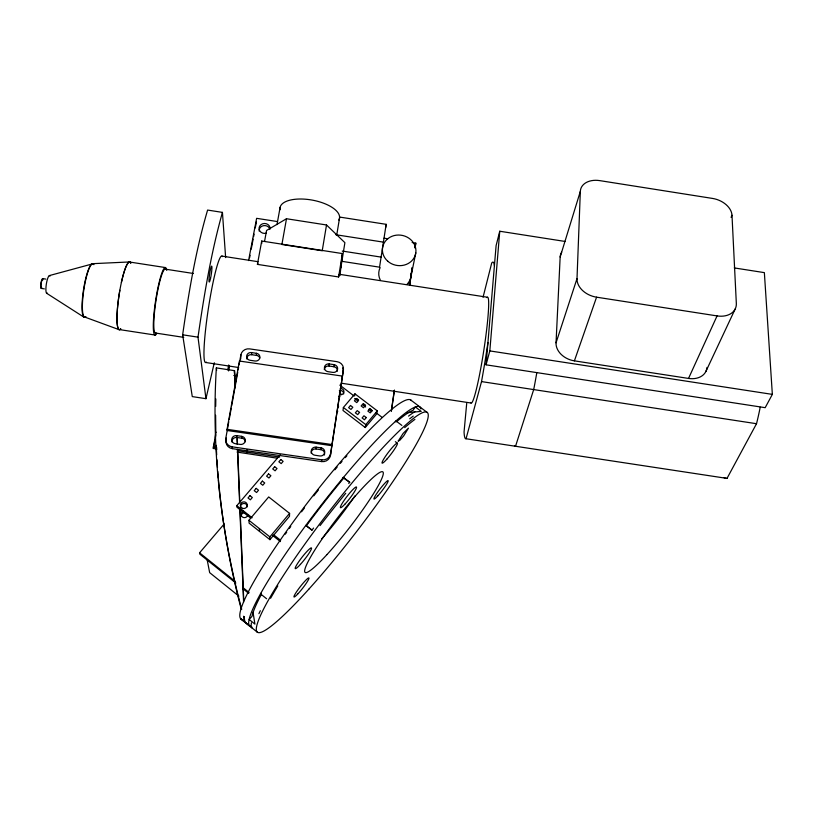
<?xml version="1.0" encoding="UTF-8"?>
<svg xmlns="http://www.w3.org/2000/svg" width="813" height="813" viewBox="0 0 813 813"><rect width="100%" height="100%" fill="white"/><g stroke="black" fill="none" stroke-linecap="round" stroke-linejoin="round"><path stroke-width="1.22" d="M215.628 415.219L215.821 432.923M215.689 406.439L215.821 398.939M289.58 513.369L289.489 516.296L269.946 539.669L249.124 523.176L248.92 520.29L268.697 496.946L289.58 513.369L269.886 536.885L269.946 539.669M556.041 342.812L577.006 278.646L580.34 191.38A19.4 13.638 16.4 0 1 599.72 180.618L712.554 198.433A19.522 13.455 19.9 0 1 731.995 215.272L736.334 303.452A20.579 14.797 21.9 0 1 717.076 315.911L688.53 378.431L574.395 360.86A19.329 14.766 18.4 0 1 556.041 342.812L560.157 257.03L580.34 191.38M235.059 383.706L234.51 370.657L216.349 367.893C213.931 407.486 214.856 447.272 218.941 486.723M311.135 453.115A4.248 4.075 0.6 0 1 316.023 448.959L316.135 447.15L321.115 447.872A4.268 4.085 1.5 0 1 324.702 452.526A4.268 4.085 1.5 0 1 319.855 455.961L314.865 455.229A4.268 4.085 0.7 0 1 311.277 450.585A4.268 4.085 0.7 0 1 316.135 447.15M324.377 455.036A4.248 4.075 1.4 0 0 320.983 449.68L321.115 447.872M228.768 421.825L225.78 438.37L226.014 440.219A7.784 7.378 -9.9 0 0 232.376 448.654L321.674 461.581L321.806 459.823A7.754 7.429 1.8 0 0 330.617 453.573L343.432 369.793A7.581 7.114 4.7 0 0 337.019 361.673L249.662 348.889A7.632 7.104 -3.9 0 0 240.892 354.793L239.693 361.409M324.285 369.63A4.156 3.902 3.9 0 1 329.041 366.023L329.194 363.939L334.072 364.651A4.177 3.913 4.4 0 1 337.598 369.122A4.177 3.913 4.4 0 1 332.863 372.395L327.985 371.673A4.177 3.913 3.9 0 1 324.458 367.202A4.177 3.913 3.9 0 1 329.194 363.939M734.271 267.924L764.362 272.629L772.35 394.386L765.175 407.679L486.062 364.824L489.822 350.911L499.751 231.238L564.964 241.431M486.062 364.824L496.103 245.638L499.751 231.238M337.405 371.185A4.156 3.902 4.4 0 0 333.889 366.734L334.072 364.651M466.713 403.289L464.06 431.927A89.359 7.297 -81.2 0 0 466.042 438.746L727.005 478.4L756.517 423.715A88.861 23.008 -81.2 0 0 760.206 407.201M321.674 461.581A7.724 7.408 1.8 0 0 330.454 455.351L330.617 453.573M342.273 377.374L342.405 376.094L239.408 361.033L227.061 429.325L227.203 430.504L331.826 445.687L331.928 444.538L227.061 429.325M330.454 455.351L343.432 369.793M339.997 275.526L342.385 253.575L261.715 241.034L257.426 264.377L338.604 276.959A53.719 1.037 -81.3 0 1 339.417 274.703M343.381 407.496L343.005 410.484L365.261 427.536L376.714 413.837L377.303 410.87L354.956 393.838L343.381 407.496L365.779 424.64L365.261 427.536M214.297 362.761L205.953 398.685L192.275 396.602L182.651 334.804C188.687 292.832 195.648 250.821 207.6 210.069L222.437 212.386L225.638 257.599M205.953 398.685L197.996 337.151C204.073 295.21 210.974 253.239 222.437 212.386M409.274 283.92L409.589 281.755M409.346 284.144L409.661 282.009M391.581 409.061L394.315 390.291M409.579 285.2L412.12 267.68M415.026 247.66L415.799 243.128L412.14 242.559M391.358 411.48L394.437 390.23M409.681 285.282L412.211 267.873M415.087 248.077L415.799 243.128M354.661 395.88L354.956 393.838M385.636 227.742L386.155 224.327L340.047 217.132M386.155 224.327L379.559 267.172L342.049 261.349M338.604 276.959L342.385 253.575M340.81 267.995L344.895 242.67L326.521 224.977L286.491 218.738L266.562 230.475L264.571 241.309M336.734 235.079L339.57 217.813M326.521 224.977L322.222 250.76L281.898 244.489L286.491 218.738M229.215 419.356L231.238 408.197M231.685 405.717L237.731 372.273M238.179 369.793L238.626 367.313M239.073 364.834L239.52 362.354M226.014 440.219L226.4 438.095M240.699 358.96L240.892 354.793M276.999 224.601L280.119 207.335M247.498 449.64L247.05 452.119L246.898 449.945M235.008 387.953L234.51 370.657M217.071 449.04L213.321 448.471L214.978 439.752M215.455 437.262L215.923 434.762M228.483 368.726L228.961 366.236M249.581 257.823L250.058 255.333M251.237 249.103L253.138 239.134M253.605 236.644L254.083 234.144M255.272 227.914L256.451 221.685M228.544 370.931L229.49 365.972M213.321 448.471L215.943 432.049M227.762 369.925L228.717 364.956M248.585 260.577L256.623 218.331L277.477 221.573M410.951 276.542L415.799 252.863M483.054 297.263L491.702 263.036A89.359 7.297 -81.2 0 1 494.426 265.638M466.042 438.746L481.52 381.592A89.359 7.297 -81.2 0 0 487.932 342.568M574.395 360.86L596.569 297.182A20.416 15.03 17.9 0 1 577.006 278.646M731.08 217.376L731.995 215.272M258.92 613.673L260.323 610.715M705.867 371.48L735.216 308.93M395.342 421.774L395.931 420.9L401.846 425.402M306.247 525.777L311.989 530.137L313.564 528.054M348.736 483.45L349.712 482.272L343.442 477.414L342.466 478.583M365.779 424.64L377.303 410.87M250.79 518.166L236.979 507.241L236.817 505.656L280.495 454.548M235.841 583.053L199.876 554.202L199.581 552.81L224.195 523.979M261.247 593.104L260.526 593.886L266.613 598.764M409.681 418.797L413.238 416.104M49.339 275.587L91.971 264.032M406.866 412.699L421.195 411.388L415.311 406.927L413.024 410.341A134.358 17.256 -52.2 0 0 396.551 421.764M92.845 263.666L129.694 261.949M225.78 438.37A7.815 7.408 -9.8 0 0 232.162 446.835L321.806 459.823M251.512 352.568L256.4 353.289A4.197 3.913 -3.3 0 1 259.845 357.75A4.197 3.913 -3.3 0 1 255.028 361.013L250.14 360.291A4.197 3.902 -3.7 0 1 246.685 355.83A4.197 3.902 -3.7 0 1 251.512 352.568L251.644 354.702A4.177 3.892 -3.8 0 0 246.806 359.031M251.644 354.702L256.512 355.413A4.177 3.892 -3.4 0 1 259.804 358.025M329.041 366.023L333.889 366.734M236.725 435.636L241.715 436.357A4.299 4.075 -9 0 1 245.231 441.002A4.299 4.075 -9 0 1 240.292 444.426L235.282 443.705A4.299 4.075 -9.5 0 1 231.776 439.05A4.299 4.075 -9.5 0 1 236.725 435.636L236.918 437.485A4.278 4.055 -9.6 0 0 231.949 442.028M236.918 437.485L241.888 438.207A4.278 4.065 -9.1 0 1 245.424 441.713M316.023 448.959L320.983 449.68M182.651 334.804L197.996 337.151M481.52 381.592L756.517 423.715M155.557 333.045L183.738 337.365M119.47 329.59L155.171 335.058M205.74 362.496L238.372 367.486M341.277 383.197L471.083 403.024M233.798 375.464L234.916 375.636M213.108 446.957L216.736 447.516M237.355 450.646L279.672 457.079M237.081 452.079L277.091 458.166M221.99 256.105L257.965 261.684M339.377 274.306L487.424 297.253M129.755 262.05L165.456 267.568M165.303 269.144L193.484 273.493M42.693 278.605L45.833 279.093M489.822 350.911L772.35 394.386M41.209 288.402L44.349 288.879M384.031 238.179L387.699 238.748M335.82 234.723L383.411 242.132M342.253 251.054L381.104 257.101M596.569 297.182L717.076 315.911M84.42 316.938L119.033 329.641M46.646 293.269L84.085 317.253M342.69 477.475L349.712 482.272M410.738 399.996L427.069 412.364M339.824 385.128L353.909 395.87M376.043 412.76L382.08 417.364M356.531 398.431L358.553 399.976M363.594 403.827L365.616 405.362M369.651 408.441L371.673 409.986M354.62 398.573L357.629 400.87M362.639 404.701L365.647 406.988M368.655 409.285L371.663 411.581M339.438 392.842L341.43 394.366M395.352 441.672L397.222 443.105M311.989 530.137L305.881 525.34L306.369 525.818A134.358 17.256 -52.2 0 1 343.808 478.034L343.442 477.414M236.817 505.656L252.121 517.759M273.869 534.964L280.637 540.32M272.497 535.34L280.383 541.59M248.92 520.29L269.886 536.885M199.581 552.81L235.242 581.417M243.168 587.769L249.113 592.535M242.752 588.602L248.676 593.348M238.89 596.132L209.663 572.647L207.224 560.096M241.105 619.14L250.201 626.437L240.475 618.51L257.365 632.26M253.026 612.209L254.916 624.11L249.174 619.476L251.979 616.376A134.358 17.256 -52.2 0 1 261.227 594.72M232.162 446.835L232.376 448.654M244.154 616.518L244.581 621.467A816.74 691.568 41.9 0 1 243.941 619.171M216.349 367.893L216.634 370.403M219.215 487.851L219.51 490.767A816.74 691.568 41.9 0 0 241.166 608.876M219.124 486.875L218.484 480.066M241.715 436.357L241.888 438.207M218.311 478.125L217.762 471.347M234.347 371.49L234.764 376.46M217.478 467.475L216.959 459.762M256.4 353.289L256.512 355.413M216.685 454.955L216.228 445.351M259.388 528.572L259.52 531.407M237.264 438.796L237.416 442.516M237.711 449.975L239.794 502.007M240.14 510.645L243.697 599.181M244.5 619.425L244.581 621.467M237.02 438.075L237.264 444.335M237.467 449.365L239.611 502.901M239.845 508.714L243.585 602.199M261.715 241.034L261.745 243.483M354.956 495.91A63.414 8.354 -52.2 0 1 321.653 538.897M251.939 627.961A138.698 16.778 -52.4 0 1 251.441 622.839M251.786 626.772A138.749 17.825 -52.2 0 1 321.44 504.802A138.749 17.825 -52.2 0 1 420.931 408.959M270.597 598.266A138.708 12.134 -54.9 0 1 277.802 585.909M320.058 525.594A138.728 9.868 -51.7 0 1 345.728 493.278M408.533 416.114A138.606 16.382 -50.9 0 1 415.148 411.52M404.671 427.628A138.657 14.746 -49 0 1 414.915 419.396M241.928 619.536A138.576 18.821 -52.2 0 1 310.261 499.192A138.576 18.821 -52.2 0 1 411.419 400.606M285.322 534.131A134.196 18.221 -52.2 0 1 286.664 532.241M289.367 528.43A134.196 18.221 -52.2 0 1 290.749 526.509M301.542 511.814A134.196 18.221 -52.2 0 1 304.55 507.82M313.757 495.859A134.196 18.221 -52.2 0 1 318.442 489.914M334.844 469.812A134.196 18.221 -52.2 0 1 337.161 467.069M340.352 463.329A134.196 18.221 -52.2 0 1 341.999 461.418M345.271 457.648A134.196 18.221 -52.2 0 1 346.897 455.788M85.528 316.857A26.992 4.99 -81.3 0 1 83.404 290.515A26.992 4.99 -81.3 0 1 93.292 264.499M47.428 293.107A9.004 1.911 -81.3 0 1 46.341 284.072A9.004 1.911 -81.3 0 1 50.071 276.054M41.819 287.832A4.949 1.067 -81.3 0 1 40.863 283.473A4.949 1.067 -81.3 0 1 43.089 279.205M41.27 286.979A3.598 0.783 -81.3 0 1 41.321 282.558A3.598 0.783 -81.3 0 1 42.683 280.119M536.773 372.893A89.267 10.284 -81.2 0 1 533.694 389.579L515.533 446.266A89.267 10.284 -81.2 0 1 514.487 445.951M727.005 478.4A88.861 23.008 -81.2 0 1 724.058 477.597M560.157 257.03A18.425 13.465 16.8 0 1 561.661 252.223M706.985 367.456A19.482 14.543 22.7 0 1 688.53 378.431M338.462 406.083A3.262 3.089 5.4 0 1 338.584 406.378M337.812 411.114A3.252 3.079 5.4 0 1 337.161 411.693M337.923 407.404A3.252 3.079 5.4 0 1 338.096 407.669M247.782 515.015A3.394 3.272 -14.4 0 1 244.317 517.637A3.394 3.272 -14.4 0 1 241.115 514.832A3.394 3.272 -14.4 0 1 243.494 511.245M241.288 516.56A3.374 3.252 -14.6 0 1 244.987 512.637M340.078 396.714A3.313 3.13 6.1 0 1 338.564 396.195M339.356 390.616A3.313 3.13 6.1 0 1 343.686 393.929M340.251 388.523A3.323 3.14 6.1 0 1 343.919 392.13A3.323 3.14 6.1 0 1 339.346 394.529M240.638 507.81A3.455 3.323 -13.5 0 1 243.453 503.501A3.455 3.323 -13.5 0 1 247.376 506.773M342.588 367.852A7.561 7.093 4.7 0 1 343.218 371.866M411.073 273.829A16.23 14.817 10.4 0 1 407.161 284.174M380.271 279.997A16.23 14.817 10.4 0 1 380.128 267.629M266.258 233.189A5.518 4.969 1 0 1 259.154 229.327A5.518 4.969 1 0 1 264.286 223.484A5.518 4.969 1 0 1 270.079 228.839M259.154 231.065A5.498 4.959 1 0 1 263.473 225.679A5.498 4.959 1 0 1 269.855 229.032M156.818 333.452A34.146 4.634 -81.3 0 1 155.791 299.519A34.146 4.634 -81.3 0 1 166.736 270.414M120.68 328.889A34.166 5.478 -81.3 0 1 119.033 295.241A34.166 5.478 -81.3 0 1 130.669 262.965M121.391 282.457A34.298 5.488 -81.3 0 1 130.852 263.178M120.731 329.001A34.298 5.488 -81.3 0 1 119.857 290.251M85.863 316.572A26.992 4.98 -81.3 0 1 83.922 289.174A26.992 4.98 -81.3 0 1 93.942 264.662M206.339 362.1A53.851 5.345 -81.3 0 1 208.341 308.716A53.851 5.345 -81.3 0 1 222.447 256.613M486.936 297.609A53.546 4.38 -81.2 0 1 483.694 351.084A53.546 4.38 -81.2 0 1 470.727 402.476M257.426 264.377A53.81 3.984 -81.3 0 1 257.934 263.168M280.089 209.703A30.193 13.038 10.2 0 1 311.887 200.039A30.193 13.038 10.2 0 1 338.838 220.089M156.025 332.873A32.327 4.39 -81.3 0 1 155.974 300.566A32.327 4.39 -81.3 0 1 165.689 269.418M244.235 618.561A824.524 696.863 41.8 0 1 243.595 616.254M241.705 609.323A824.524 696.863 41.8 0 1 218.91 486.733M398.258 441.012L399.671 440.443L403.604 436.012L408.441 428.136L403.146 433.39L398.258 441.012M366.307 417.567L364.458 419.772L362.11 417.973L363.96 415.778L366.307 417.567M372.059 410.697L370.22 412.892L367.872 411.104L369.722 408.909L372.059 410.697M359.559 412.415L357.71 414.61L355.362 412.821L357.212 410.626L359.559 412.415M365.332 405.555L363.482 407.75L361.145 405.961L362.984 403.776L365.332 405.555M350.484 405.474L348.635 407.669L350.972 409.457L352.822 407.262L350.484 405.474M356.267 398.644L354.417 400.829L356.755 402.618L358.604 400.433L356.267 398.644M249.967 495.656L248.006 497.963L250.363 499.822L252.325 497.515L249.967 495.656M256.186 488.369L254.225 490.666L256.583 492.515L258.534 490.229L256.186 488.369M262.375 481.113L260.424 483.4L262.782 485.249L264.723 482.963L262.375 481.113M268.534 473.898L266.603 476.164L268.951 478.003L270.881 475.727L268.534 473.898M274.672 466.703L272.741 468.959L275.089 470.798L277.02 468.532L274.672 466.703M280.79 459.538L278.869 461.794L281.207 463.613L283.127 461.367L280.79 459.538M308.777 589.232A138.891 16.992 -52.3 0 0 427.679 412.923A138.891 16.992 -52.3 0 0 290.393 564.933A138.891 16.992 -52.3 0 0 308.777 589.232M326.978 554.568A63.526 7.744 -52.3 0 0 383.208 472.455A63.526 7.744 -52.3 0 0 321.745 539.476A63.526 7.744 -52.3 0 0 326.978 554.568M386.968 459.05A12.591 1.596 -52.6 0 0 397.384 443.156A12.591 1.596 -52.6 0 0 384.854 457.272A12.591 1.596 -52.6 0 0 386.968 459.05M300.404 564.405A13.12 1.677 -52 0 0 311.481 547.932A13.12 1.677 -52 0 0 298.269 562.413A13.12 1.677 -52 0 0 300.404 564.405M298.107 593.622A12.083 1.413 -52 0 0 308.981 578.043A12.083 1.413 -52 0 0 297.314 590.675A12.083 1.413 -52 0 0 298.107 593.622M377.933 495.737A11.616 1.352 -52.5 0 0 388.177 480.717A11.616 1.352 -52.5 0 0 377.039 493.074A11.616 1.352 -52.5 0 0 377.933 495.737M345.169 503.897A13.069 1.697 -52.3 0 0 356.511 487.058A13.069 1.697 -52.3 0 0 343.696 501.001A13.069 1.697 -52.3 0 0 345.169 503.897M242.681 508.379A3.465 3.333 -13.3 0 0 247.203 504.497A3.465 3.333 -13.3 0 0 241.532 502.719A3.465 3.333 -13.3 0 0 242.681 508.379M387.791 261.237A16.829 15.264 10.4 0 0 415.534 254.215A16.829 15.264 10.4 0 0 394.163 235.577A16.829 15.264 10.4 0 0 387.791 261.237M210.547 278.371A8.079 0.854 -81.4 0 0 211.675 266.115A8.079 0.854 -81.4 0 0 209.144 277.812A8.079 0.854 -81.4 0 0 210.547 278.371"/></g></svg>
